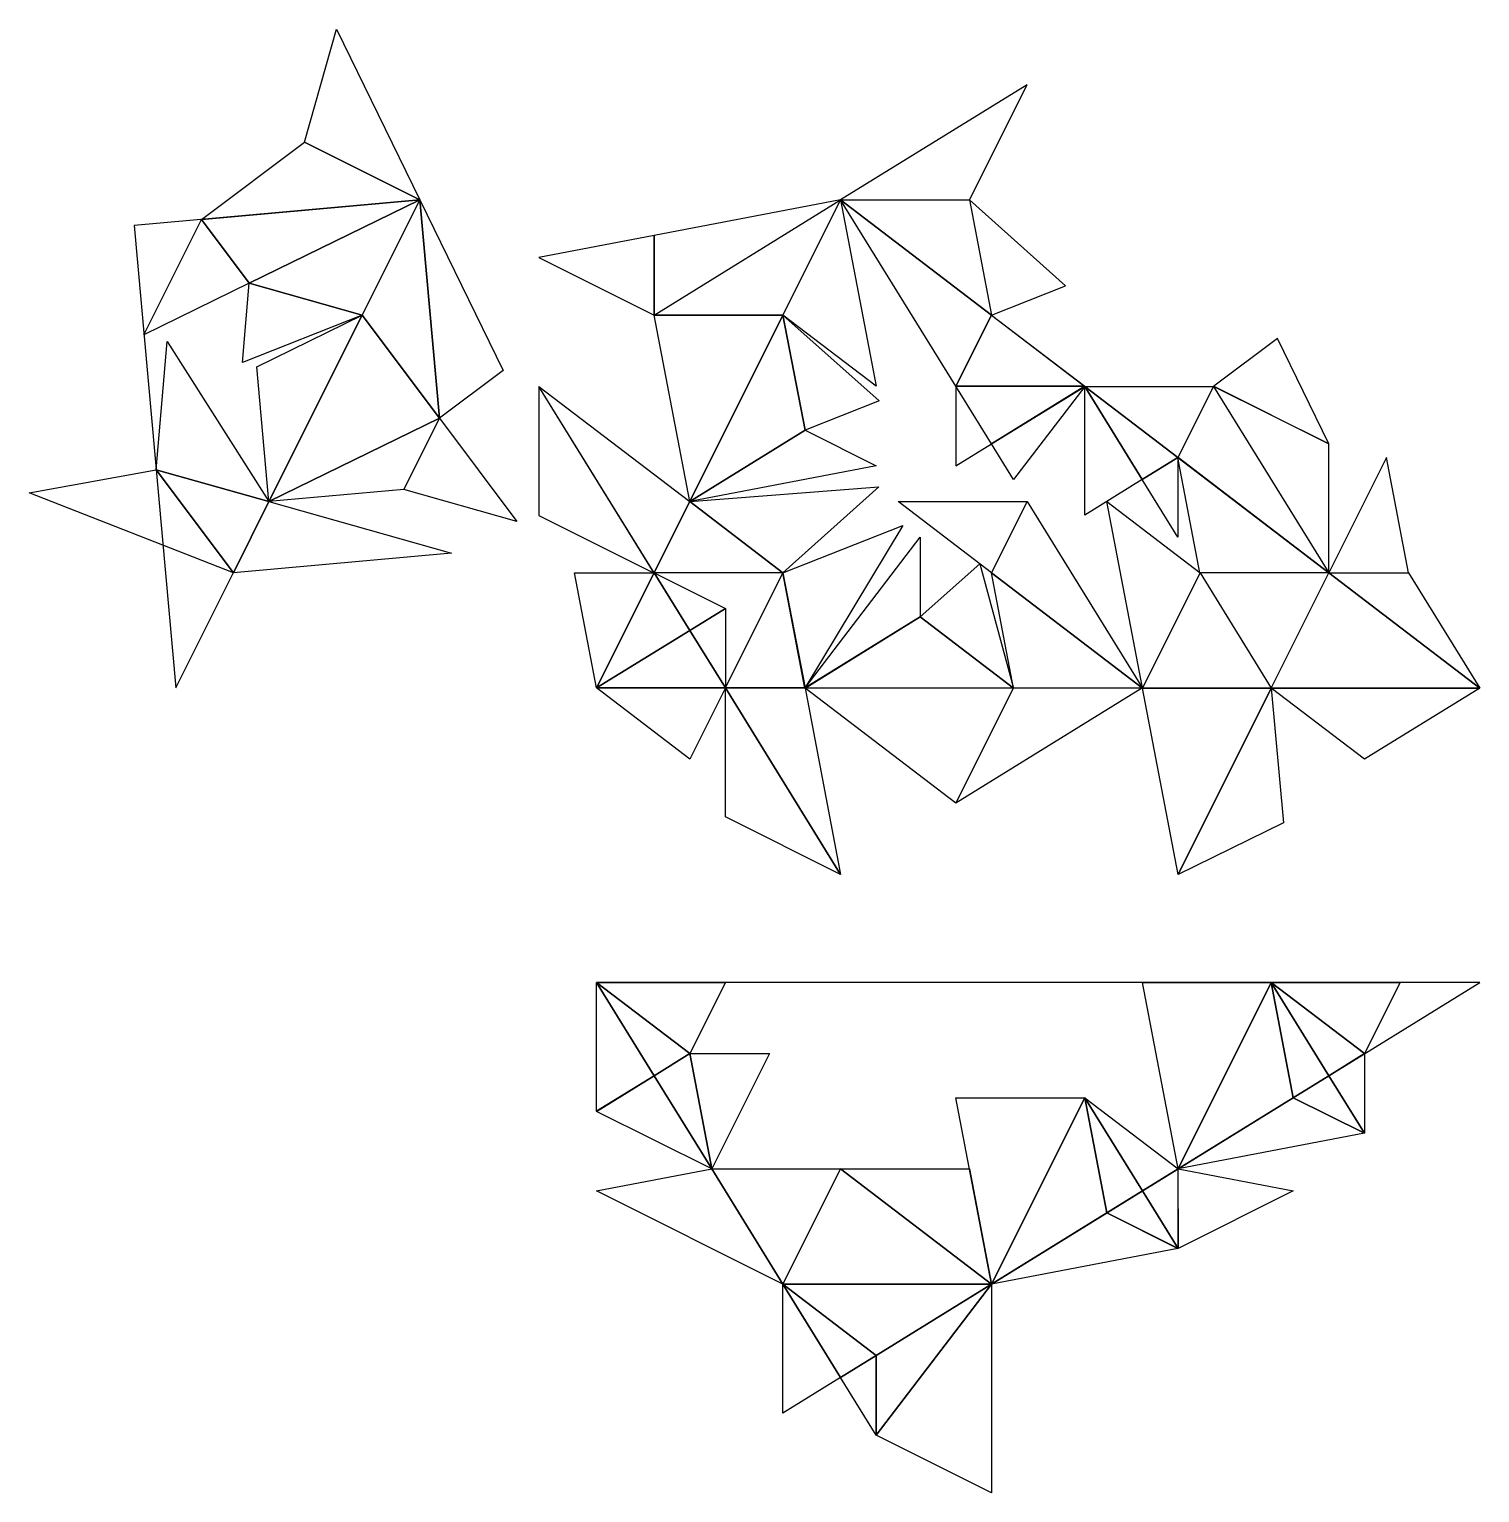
# Model space of a CAD drawing. Header units: inches. Extents: x -9.6 to 15, y -13.7 to 11.2.
import ezdxf

# ---------------------------------------------------------------- set-up
doc = ezdxf.new("R2010")
doc.units = ezdxf.units.IN
doc.header["$MEASUREMENT"] = 0
for name, color, linetype in [('218', 218, 'Continuous'), ('226', 226, 'Continuous'), ('231', 231, 'Continuous'), ('238', 238, 'Continuous'), ('247', 247, 'Continuous'), ('251', 251, 'Continuous'), ('6', 6, 'Continuous'), ('9', 9, 'Continuous')]:
    doc.layers.add(name, color=color, linetype=linetype)

msp = doc.modelspace()

# ---------------------------------------------------------------- linework, layer by layer
for points, elevation in [([(-3, 8.291), (-7.853, 7.854), (-7.144, 0.001), (-3, 8.291)], 0.001), ([(0.001, 0.001), (4.146, 8.291), (14.999, 0), (0.001, 0.001)], -0.001), ([(0.001, -4.999), (4.146, -11.707), (14.999, -5), (0.001, -4.999)], 0.001)]:
    msp.add_lwpolyline(points, dxfattribs=dict(elevation=elevation))

# ---------------------------------------------------------------- meshes
at = {"layer": '218', "color": 218}
mesh = msp.add_polyface(dxfattribs=at)
corners = [(3.167, -10.123, 0.001), (0.002, -8.536, 0.003), (1.96, -8.165, 0.002)]
mesh.append_faces([[corners[k] for k in face] for face in [(0, 1, 2, 2)]], dxfattribs={"color": 218})
mesh = msp.add_polyface(dxfattribs=at)
corners = [(3.167, -10.123, 0.001), (4.146, -8.166, 0.001), (1.957, -8.166, 0.001)]
mesh.append_faces([[corners[k] for k in face] for face in [(0, 2, 1, 1)]], dxfattribs={"color": 218})
mesh = msp.add_polyface(dxfattribs=at)
corners = [(3.167, -10.123, 0.001), (4.146, -8.166, 0.001), (6.707, -10.123, 0.001)]
mesh.append_faces([[corners[k] for k in face] for face in [(0, 1, 2, 2)]], dxfattribs={"color": 218})
mesh = msp.add_polyface(dxfattribs=at)
corners = [(4.146, -8.166, 0.001), (6.708, -10.123, 0.002), (6.334, -8.166, 0.003)]
mesh.append_faces([[corners[k] for k in face] for face in [(0, 2, 1, 1)]], dxfattribs={"color": 218})
at = {"layer": '226', "color": 226}
mesh = msp.add_polyface(dxfattribs=at)
corners = [(6.103, 5.125, 0), (8.292, 5.125, 0), (6.708, 6.335, 0)]
mesh.append_faces([[corners[k] for k in face] for face in [(0, 2, 1, 1)]], dxfattribs={"color": 226})
mesh = msp.add_polyface(dxfattribs=at)
corners = [(6.103, 5.125, 0), (6.103, 3.772, 0), (6.708, 4.146, 0.001)]
mesh.append_faces([[corners[k] for k in face] for face in [(0, 1, 2, 2)]], dxfattribs={"color": 226})
mesh = msp.add_polyface(dxfattribs=at)
corners = [(6.103, 5.125, 0), (8.292, 5.125, 0), (6.708, 4.146, 0)]
mesh.append_faces([[corners[k] for k in face] for face in [(0, 1, 2, 2)]], dxfattribs={"color": 226})
mesh = msp.add_polyface(dxfattribs=at)
corners = [(8.293, 5.123, 0.001), (7.082, 3.541, 0.001), (6.708, 4.146, 0)]
mesh.append_faces([[corners[k] for k in face] for face in [(0, 1, 2, 2)]], dxfattribs={"color": 226})
mesh = msp.add_polyface(dxfattribs=at)
corners = [(8.29, 5.123, 0), (9.874, 3.914, 0.001), (9.269, 3.54, 0.001)]
mesh.append_faces([[corners[k] for k in face] for face in [(0, 1, 2, 2)]], dxfattribs={"color": 226})
mesh = msp.add_polyface(dxfattribs=at)
corners = [(10.479, 5.123, 0.002), (8.291, 5.124, 0.003), (9.874, 3.914, 0.002)]
mesh.append_faces([[corners[k] for k in face] for face in [(0, 2, 1, 1)]], dxfattribs={"color": 226})
mesh = msp.add_polyface(dxfattribs=at)
corners = [(8.291, 2.935, 0.005), (8.291, 5.123, 0.001), (9.269, 3.54, 0.001)]
mesh.append_faces([[corners[k] for k in face] for face in [(0, 1, 2, 2)]], dxfattribs={"color": 226})
mesh = msp.add_polyface(dxfattribs=at)
corners = [(9.874, 2.561, 0.001), (9.874, 3.914, 0.001), (9.269, 3.54, 0.001)]
mesh.append_faces([[corners[k] for k in face] for face in [(0, 2, 1, 1)]], dxfattribs={"color": 226})
mesh = msp.add_polyface(dxfattribs=at)
corners = [(2.189, 0.001, 0), (2.188, 1.353, 0), (1.583, 0.979, 0)]
mesh.append_faces([[corners[k] for k in face] for face in [(0, 2, 1, 1)]], dxfattribs={"color": 226})
mesh = msp.add_polyface(dxfattribs=at)
corners = [(2.189, 0.001, 0), (0.001, 0.001, 0), (1.584, 0.979, 0)]
mesh.append_faces([[corners[k] for k in face] for face in [(0, 1, 2, 2)]], dxfattribs={"color": 226})
mesh = msp.add_polyface(dxfattribs=at)
corners = [(2.189, 0.001, 0), (0.001, 0.001, 0), (1.584, -1.209, 0)]
mesh.append_faces([[corners[k] for k in face] for face in [(0, 2, 1, 1)]], dxfattribs={"color": 226})
mesh = msp.add_polyface(dxfattribs=at)
corners = [(-0.001, -7.186, 0.001), (0.002, -4.998, 0), (0.979, -6.583, 0.001)]
mesh.append_faces([[corners[k] for k in face] for face in [(0, 1, 2, 2)]], dxfattribs={"color": 226})
mesh = msp.add_polyface(dxfattribs=at)
corners = [(0, -4.999, 0.001), (1.583, -6.209, 0.001), (0.979, -6.583, 0.001)]
mesh.append_faces([[corners[k] for k in face] for face in [(0, 1, 2, 2)]], dxfattribs={"color": 226})
mesh = msp.add_polyface(dxfattribs=at)
corners = [(2.189, -4.999, 0.001), (0.001, -4.998, 0.003), (1.583, -6.209, 0.001)]
mesh.append_faces([[corners[k] for k in face] for face in [(0, 2, 1, 1)]], dxfattribs={"color": 226})
mesh = msp.add_polyface(dxfattribs=at)
corners = [(13.647, -5, 0.001), (11.458, -5, 0.001), (13.042, -6.209, 0.001)]
mesh.append_faces([[corners[k] for k in face] for face in [(0, 2, 1, 1)]], dxfattribs={"color": 226})
mesh = msp.add_polyface(dxfattribs=at)
corners = [(11.458, -5, 0.001), (13.042, -6.209, 0.001), (12.437, -6.583, 0.001)]
mesh.append_faces([[corners[k] for k in face] for face in [(0, 1, 2, 2)]], dxfattribs={"color": 226})
mesh = msp.add_polyface(dxfattribs=at)
corners = [(1.957, -8.166, 0.001), (1.583, -6.209, 0.001), (0.979, -6.583, 0.001)]
mesh.append_faces([[corners[k] for k in face] for face in [(0, 2, 1, 1)]], dxfattribs={"color": 226})
mesh = msp.add_polyface(dxfattribs=at)
corners = [(2.936, -6.208, 0.001), (1.958, -8.166, 0.003), (1.583, -6.209, 0.001)]
mesh.append_faces([[corners[k] for k in face] for face in [(0, 1, 2, 2)]], dxfattribs={"color": 226})
mesh = msp.add_polyface(dxfattribs=at)
corners = [(13.041, -7.562, 0.002), (13.042, -6.209, 0.001), (12.437, -6.583, 0.001)]
mesh.append_faces([[corners[k] for k in face] for face in [(0, 2, 1, 1)]], dxfattribs={"color": 226})
mesh = msp.add_polyface(dxfattribs=at)
corners = [(0.001, -7.189, 0.001), (1.959, -8.165, 0), (0.979, -6.583, 0.001)]
mesh.append_faces([[corners[k] for k in face] for face in [(0, 2, 1, 1)]], dxfattribs={"color": 226})
mesh = msp.add_polyface(dxfattribs=at)
corners = [(8.291, -6.957, 0.001), (9.875, -8.166, 0.001), (9.27, -8.54, 0.001)]
mesh.append_faces([[corners[k] for k in face] for face in [(0, 1, 2, 2)]], dxfattribs={"color": 226})
mesh = msp.add_polyface(dxfattribs=at)
corners = [(9.876, -9.518, 0.001), (9.874, -8.166, 0.002), (9.27, -8.54, 0.001)]
mesh.append_faces([[corners[k] for k in face] for face in [(0, 2, 1, 1)]], dxfattribs={"color": 226})
mesh = msp.add_polyface(dxfattribs=at)
corners = [(9.876, -9.518, 0.002), (11.832, -8.538, 0.001), (9.875, -8.166, 0.002)]
mesh.append_faces([[corners[k] for k in face] for face in [(0, 2, 1, 1)]], dxfattribs={"color": 226})
mesh = msp.add_polyface(dxfattribs=at)
corners = [(3.167, -12.312, 0.001), (3.167, -10.123, 0.001), (4.146, -11.707, 0.001)]
mesh.append_faces([[corners[k] for k in face] for face in [(0, 1, 2, 2)]], dxfattribs={"color": 226})
mesh = msp.add_polyface(dxfattribs=at)
corners = [(3.167, -10.123, 0.001), (4.751, -11.333, 0.001), (4.146, -11.707, 0.001)]
mesh.append_faces([[corners[k] for k in face] for face in [(0, 1, 2, 2)]], dxfattribs={"color": 226})
mesh = msp.add_polyface(dxfattribs=at)
corners = [(4.751, -12.686, 0.001), (4.751, -11.333, 0.001), (4.146, -11.707, 0.001)]
mesh.append_faces([[corners[k] for k in face] for face in [(0, 2, 1, 1)]], dxfattribs={"color": 226})
at = {"layer": '231', "color": 231}
mesh = msp.add_polyface(dxfattribs=at)
corners = [(-4.416, 11.188, 0.002), (-3.001, 8.291, 0.001), (-4.958, 9.27, 0.001)]
mesh.append_faces([[corners[k] for k in face] for face in [(0, 1, 2, 2)]], dxfattribs={"color": 231})
mesh = msp.add_polyface(dxfattribs=at)
corners = [(7.314, 10.247, 0), (4.145, 8.293, 0), (6.334, 8.291, 0.001)]
mesh.append_faces([[corners[k] for k in face] for face in [(0, 1, 2, 2)]], dxfattribs={"color": 231})
mesh = msp.add_polyface(dxfattribs=at)
corners = [(-6.708, 7.957, 0.001), (-3, 8.291, 0.001), (-4.957, 9.27, 0.002)]
mesh.append_faces([[corners[k] for k in face] for face in [(0, 2, 1, 1)]], dxfattribs={"color": 231})
mesh = msp.add_polyface(dxfattribs=at)
corners = [(-6.708, 7.957, 0.001), (-5.896, 6.875, 0.001), (-3, 8.292, 0.002)]
mesh.append_faces([[corners[k] for k in face] for face in [(0, 2, 1, 1)]], dxfattribs={"color": 231})
mesh = msp.add_polyface(dxfattribs=at)
corners = [(-5.896, 6.875, 0.001), (-3, 8.291, 0.002), (-3.978, 6.334, 0.001)]
mesh.append_faces([[corners[k] for k in face] for face in [(0, 1, 2, 2)]], dxfattribs={"color": 231})
mesh = msp.add_polyface(dxfattribs=at)
corners = [(-2.666, 4.583, 0), (-2.999, 8.291, 0), (-3.978, 6.334, -0.001)]
mesh.append_faces([[corners[k] for k in face] for face in [(0, 2, 1, 1)]], dxfattribs={"color": 231})
mesh = msp.add_polyface(dxfattribs=at)
corners = [(-2.666, 4.583, 0.001), (-1.584, 5.394, 0.002), (-3, 8.291, 0.002)]
mesh.append_faces([[corners[k] for k in face] for face in [(0, 2, 1, 1)]], dxfattribs={"color": 231})
mesh = msp.add_polyface(dxfattribs=at)
corners = [(6.103, 5.125, 0), (6.708, 6.334, 0), (4.146, 8.292, 0)]
mesh.append_faces([[corners[k] for k in face] for face in [(0, 2, 1, 1)]], dxfattribs={"color": 231})
mesh = msp.add_polyface(dxfattribs=at)
corners = [(6.707, 6.333, 0.001), (4.146, 8.291, 0.001), (6.334, 8.291, 0)]
mesh.append_faces([[corners[k] for k in face] for face in [(0, 1, 2, 2)]], dxfattribs={"color": 231})
mesh = msp.add_polyface(dxfattribs=at)
corners = [(7.966, 6.832, 0), (6.709, 6.333, 0), (6.334, 8.29, 0)]
mesh.append_faces([[corners[k] for k in face] for face in [(0, 2, 1, 1)]], dxfattribs={"color": 231})
mesh = msp.add_polyface(dxfattribs=at)
corners = [(-6.708, 7.957, 0.001), (-5.896, 6.875, 0.001), (-7.686, 6, 0.001)]
mesh.append_faces([[corners[k] for k in face] for face in [(0, 1, 2, 2)]], dxfattribs={"color": 231})
mesh = msp.add_polyface(dxfattribs=at)
corners = [(-6.013, 5.528, 0.001), (-5.896, 6.875, 0.001), (-3.978, 6.334, 0.001)]
mesh.append_faces([[corners[k] for k in face] for face in [(0, 1, 2, 2)]], dxfattribs={"color": 231})
mesh = msp.add_polyface(dxfattribs=at)
corners = [(10.481, 5.125, 0.003), (11.563, 5.936, 0.003), (12.437, 4.145, 0.001)]
mesh.append_faces([[corners[k] for k in face] for face in [(0, 2, 1, 1)]], dxfattribs={"color": 231})
mesh = msp.add_polyface(dxfattribs=at)
corners = [(0.98, 1.958, 0.004), (1.583, 3.168, 0), (-0.98, 5.122, -0.001)]
mesh.append_faces([[corners[k] for k in face] for face in [(0, 2, 1, 1)]], dxfattribs={"color": 231})
mesh = msp.add_polyface(dxfattribs=at)
corners = [(0.979, 1.953, 0.002), (-0.979, 5.119, -0.002), (-0.978, 2.931, 0)]
mesh.append_faces([[corners[k] for k in face] for face in [(0, 1, 2, 2)]], dxfattribs={"color": 231})
mesh = msp.add_polyface(dxfattribs=at)
corners = [(10.479, 5.123, 0.002), (9.875, 3.914, 0.002), (12.436, 1.957, 0.002)]
mesh.append_faces([[corners[k] for k in face] for face in [(0, 2, 1, 1)]], dxfattribs={"color": 231})
mesh = msp.add_polyface(dxfattribs=at)
corners = [(10.479, 5.124, 0.002), (12.436, 1.958, 0.002), (12.436, 4.146, 0.002)]
mesh.append_faces([[corners[k] for k in face] for face in [(0, 1, 2, 2)]], dxfattribs={"color": 231})
mesh = msp.add_polyface(dxfattribs=at)
corners = [(9.874, 3.913, 0.001), (12.436, 1.957, 0.002), (10.248, 1.957, 0.001)]
mesh.append_faces([[corners[k] for k in face] for face in [(0, 1, 2, 2)]], dxfattribs={"color": 231})
mesh = msp.add_polyface(dxfattribs=at)
corners = [(1.583, 3.166, 0), (4.797, 3.417, 0), (3.167, 1.958, 0)]
mesh.append_faces([[corners[k] for k in face] for face in [(0, 1, 2, 2)]], dxfattribs={"color": 231})
mesh = msp.add_polyface(dxfattribs=at)
corners = [(0.979, 1.958, -0.001), (1.584, 3.167, 0), (3.167, 1.958, 0)]
mesh.append_faces([[corners[k] for k in face] for face in [(0, 1, 2, 2)]], dxfattribs={"color": 231})
mesh = msp.add_polyface(dxfattribs=at)
corners = [(7.313, 3.167, 0), (6.708, 1.957, 0), (5.125, 3.167, 0)]
mesh.append_faces([[corners[k] for k in face] for face in [(0, 1, 2, 2)]], dxfattribs={"color": 231})
mesh = msp.add_polyface(dxfattribs=at)
corners = [(7.313, 3.167, 0), (6.708, 1.957, 0), (9.271, 0, 0.002)]
mesh.append_faces([[corners[k] for k in face] for face in [(0, 2, 1, 1)]], dxfattribs={"color": 231})
mesh = msp.add_polyface(dxfattribs=at)
corners = [(6.708, 1.957, 0), (9.27, 0, 0), (7.082, 0, 0)]
mesh.append_faces([[corners[k] for k in face] for face in [(0, 1, 2, 2)]], dxfattribs={"color": 231})
mesh = msp.add_polyface(dxfattribs=at)
corners = [(6.104, -1.957, 0), (9.27, 0.001, 0.001), (7.082, 0.001, 0.001)]
mesh.append_faces([[corners[k] for k in face] for face in [(0, 2, 1, 1)]], dxfattribs={"color": 231})
at = {"layer": '238', "color": 238}
mesh = msp.add_polyface(dxfattribs=at)
corners = [(0.979, 1.958, 0.002), (0.001, 0.001, -0.001), (-0.373, 1.958, -0.001)]
mesh.append_faces([[corners[k] for k in face] for face in [(0, 1, 2, 2)]], dxfattribs={"color": 238})
mesh = msp.add_polyface(dxfattribs=at)
corners = [(0.979, 1.958, -0.001), (0.001, 0.001, -0.001), (1.584, 0.979, -0.001)]
mesh.append_faces([[corners[k] for k in face] for face in [(0, 2, 1, 1)]], dxfattribs={"color": 238})
mesh = msp.add_polyface(dxfattribs=at)
corners = [(0.978, 1.957, 0), (2.188, 1.353, 0), (1.583, 0.979, 0)]
mesh.append_faces([[corners[k] for k in face] for face in [(0, 1, 2, 2)]], dxfattribs={"color": 238})
mesh = msp.add_polyface(dxfattribs=at)
corners = [(11.458, -5, 0.001), (11.832, -6.957, 0.002), (12.437, -6.583, 0.001)]
mesh.append_faces([[corners[k] for k in face] for face in [(0, 2, 1, 1)]], dxfattribs={"color": 238})
mesh = msp.add_polyface(dxfattribs=at)
corners = [(13.042, -7.562, 0.002), (11.832, -6.957, 0.002), (12.437, -6.583, 0.001)]
mesh.append_faces([[corners[k] for k in face] for face in [(0, 1, 2, 2)]], dxfattribs={"color": 238})
mesh = msp.add_polyface(dxfattribs=at)
corners = [(8.291, -6.957, 0.001), (8.666, -8.914, 0.001), (9.27, -8.54, 0.001)]
mesh.append_faces([[corners[k] for k in face] for face in [(0, 2, 1, 1)]], dxfattribs={"color": 238})
mesh = msp.add_polyface(dxfattribs=at)
corners = [(9.875, -9.519, 0.001), (8.665, -8.914, 0.001), (9.27, -8.54, 0.001)]
mesh.append_faces([[corners[k] for k in face] for face in [(0, 1, 2, 2)]], dxfattribs={"color": 238})
at = {"layer": '247', "color": 247}
mesh = msp.add_polyface(dxfattribs=at)
corners = [(0.978, 6.334, 0), (0.979, 7.687, 0), (4.146, 8.291, 0.001)]
mesh.append_faces([[corners[k] for k in face] for face in [(0, 2, 1, 1)]], dxfattribs={"color": 247})
mesh = msp.add_polyface(dxfattribs=at)
corners = [(0.979, 6.334, 0), (4.146, 8.292, 0), (3.167, 6.335, 0)]
mesh.append_faces([[corners[k] for k in face] for face in [(0, 1, 2, 2)]], dxfattribs={"color": 247})
mesh = msp.add_polyface(dxfattribs=at)
corners = [(4.751, 5.125, 0), (4.146, 8.292, 0), (3.167, 6.335, 0)]
mesh.append_faces([[corners[k] for k in face] for face in [(0, 2, 1, 1)]], dxfattribs={"color": 247})
mesh = msp.add_polyface(dxfattribs=at)
corners = [(0.979, 6.334, 0), (0.979, 7.687, 0), (-0.978, 7.312, 0)]
mesh.append_faces([[corners[k] for k in face] for face in [(0, 1, 2, 2)]], dxfattribs={"color": 247})
mesh = msp.add_polyface(dxfattribs=at)
corners = [(-5.563, 3.167, 0), (-7.291, 5.888, 0), (-7.48, 3.708, 0)]
mesh.append_faces([[corners[k] for k in face] for face in [(0, 2, 1, 1)]], dxfattribs={"color": 247})
mesh = msp.add_polyface(dxfattribs=at)
corners = [(-6.167, 1.957, 0), (-9.633, 3.317, 0), (-7.48, 3.708, 0)]
mesh.append_faces([[corners[k] for k in face] for face in [(0, 1, 2, 2)]], dxfattribs={"color": 247})
mesh = msp.add_polyface(dxfattribs=at)
corners = [(-6.167, 1.957, 0), (-5.563, 3.167, 0), (-7.48, 3.708, 0)]
mesh.append_faces([[corners[k] for k in face] for face in [(0, 2, 1, 1)]], dxfattribs={"color": 247})
mesh = msp.add_polyface(dxfattribs=at)
corners = [(-6.167, 1.957, 0), (-5.562, 3.167, 0), (-2.46, 2.291, 0)]
mesh.append_faces([[corners[k] for k in face] for face in [(0, 1, 2, 2)]], dxfattribs={"color": 247})
mesh = msp.add_polyface(dxfattribs=at)
corners = [(3.54, 0, 0), (5.202, 2.763, 0), (3.167, 1.958, 0)]
mesh.append_faces([[corners[k] for k in face] for face in [(0, 2, 1, 1)]], dxfattribs={"color": 247})
mesh = msp.add_polyface(dxfattribs=at)
corners = [(2.189, 0.001, 0), (3.541, 0.001, 0), (3.167, 1.958, 0)]
mesh.append_faces([[corners[k] for k in face] for face in [(0, 2, 1, 1)]], dxfattribs={"color": 247})
mesh = msp.add_polyface(dxfattribs=at)
corners = [(2.189, 0.001, 0), (4.144, -3.167, 0), (2.188, -2.187, 0)]
mesh.append_faces([[corners[k] for k in face] for face in [(0, 1, 2, 2)]], dxfattribs={"color": 247})
mesh = msp.add_polyface(dxfattribs=at)
corners = [(2.189, 0.001, 0), (3.541, 0, 0.001), (4.144, -3.167, 0)]
mesh.append_faces([[corners[k] for k in face] for face in [(0, 1, 2, 2)]], dxfattribs={"color": 247})
at = {"layer": '251', "color": 251}
mesh = msp.add_polyface(dxfattribs=at)
corners = [(0.979, 6.335, 0), (3.167, 6.334, 0), (1.584, 3.168, 0.001)]
mesh.append_faces([[corners[k] for k in face] for face in [(0, 1, 2, 2)]], dxfattribs={"color": 251})
mesh = msp.add_polyface(dxfattribs=at)
corners = [(3.167, 6.335, 0), (1.584, 3.168, 0), (3.541, 4.377, 0)]
mesh.append_faces([[corners[k] for k in face] for face in [(0, 2, 1, 1)]], dxfattribs={"color": 251})
mesh = msp.add_polyface(dxfattribs=at)
corners = [(4.798, 4.876, 0), (3.167, 6.335, 0), (3.541, 4.377, 0)]
mesh.append_faces([[corners[k] for k in face] for face in [(0, 2, 1, 1)]], dxfattribs={"color": 251})
mesh = msp.add_polyface(dxfattribs=at)
corners = [(4.75, 3.772, 0), (1.583, 3.169, 0.001), (3.541, 4.377, 0)]
mesh.append_faces([[corners[k] for k in face] for face in [(0, 1, 2, 2)]], dxfattribs={"color": 251})
mesh = msp.add_polyface(dxfattribs=at)
corners = [(9.27, -4.999, 0.001), (11.458, -5, 0.001), (9.875, -8.166, 0.002)]
mesh.append_faces([[corners[k] for k in face] for face in [(0, 1, 2, 2)]], dxfattribs={"color": 251})
mesh = msp.add_polyface(dxfattribs=at)
corners = [(11.458, -5, 0.001), (9.875, -8.166, 0.002), (11.832, -6.957, 0.002)]
mesh.append_faces([[corners[k] for k in face] for face in [(0, 2, 1, 1)]], dxfattribs={"color": 251})
mesh = msp.add_polyface(dxfattribs=at)
corners = [(6.103, -6.957, 0.002), (8.291, -6.957, 0.001), (6.708, -10.123, 0.004)]
mesh.append_faces([[corners[k] for k in face] for face in [(0, 1, 2, 2)]], dxfattribs={"color": 251})
mesh = msp.add_polyface(dxfattribs=at)
corners = [(8.291, -6.957, 0.001), (6.709, -10.124, 0.002), (8.665, -8.914, 0.001)]
mesh.append_faces([[corners[k] for k in face] for face in [(0, 2, 1, 1)]], dxfattribs={"color": 251})
mesh = msp.add_polyface(dxfattribs=at)
corners = [(13.042, -7.562, 0.002), (9.875, -8.166, 0.002), (11.832, -6.957, 0.002)]
mesh.append_faces([[corners[k] for k in face] for face in [(0, 1, 2, 2)]], dxfattribs={"color": 251})
mesh = msp.add_polyface(dxfattribs=at)
corners = [(9.874, -9.519, 0.001), (6.708, -10.122, 0.005), (8.665, -8.914, 0.001)]
mesh.append_faces([[corners[k] for k in face] for face in [(0, 1, 2, 2)]], dxfattribs={"color": 251})
at = {"layer": '6', "color": 6}
mesh = msp.add_polyface(dxfattribs=at)
corners = [(9.27, 0.001, 0.002), (8.666, 3.167, 0.001), (10.249, 1.957, 0.001)]
mesh.append_faces([[corners[k] for k in face] for face in [(0, 1, 2, 2)]], dxfattribs={"color": 6})
mesh = msp.add_polyface(dxfattribs=at)
corners = [(11.458, 0, 0.001), (9.271, 0, 0.001), (10.249, 1.957, 0.001)]
mesh.append_faces([[corners[k] for k in face] for face in [(0, 1, 2, 2)]], dxfattribs={"color": 6})
mesh = msp.add_polyface(dxfattribs=at)
corners = [(11.458, 0, 0.001), (9.271, 0, 0.001), (9.875, -3.166, 0.001)]
mesh.append_faces([[corners[k] for k in face] for face in [(0, 2, 1, 1)]], dxfattribs={"color": 6})
mesh = msp.add_polyface(dxfattribs=at)
corners = [(11.458, 0, 0.001), (9.875, -3.166, 0.001), (11.665, -2.291, 0)]
mesh.append_faces([[corners[k] for k in face] for face in [(0, 2, 1, 1)]], dxfattribs={"color": 6})
at = {"layer": '9', "color": 9}
mesh = msp.add_polyface(dxfattribs=at)
corners = [(-3.978, 6.334, 0.001), (-5.562, 3.167, 0), (-5.769, 5.458, 0.001)]
mesh.append_faces([[corners[k] for k in face] for face in [(0, 1, 2, 2)]], dxfattribs={"color": 9})
mesh = msp.add_polyface(dxfattribs=at)
corners = [(-2.666, 4.583, 0), (-3.978, 6.334, 0), (-5.562, 3.167, -0.001)]
mesh.append_faces([[corners[k] for k in face] for face in [(0, 2, 1, 1)]], dxfattribs={"color": 9})
mesh = msp.add_polyface(dxfattribs=at)
corners = [(-2.666, 4.583, 0.001), (-5.563, 3.167, 0.001), (-3.271, 3.373, 0.001)]
mesh.append_faces([[corners[k] for k in face] for face in [(0, 2, 1, 1)]], dxfattribs={"color": 9})
mesh = msp.add_polyface(dxfattribs=at)
corners = [(-2.666, 4.582, 0.001), (-1.353, 2.831, 0.001), (-3.271, 3.373, 0.001)]
mesh.append_faces([[corners[k] for k in face] for face in [(0, 1, 2, 2)]], dxfattribs={"color": 9})
mesh = msp.add_polyface(dxfattribs=at)
corners = [(12.437, 1.956, 0.001), (13.414, 3.914, 0.001), (13.789, 1.957, 0.001)]
mesh.append_faces([[corners[k] for k in face] for face in [(0, 2, 1, 1)]], dxfattribs={"color": 9})
mesh = msp.add_polyface(dxfattribs=at)
corners = [(5.499, 2.562, 0), (3.541, 0.001, 0), (5.499, 1.21, 0)]
mesh.append_faces([[corners[k] for k in face] for face in [(0, 2, 1, 1)]], dxfattribs={"color": 9})
mesh = msp.add_polyface(dxfattribs=at)
corners = [(6.507, 2.111, 0), (7.082, 0, 0.001), (5.499, 1.21, 0)]
mesh.append_faces([[corners[k] for k in face] for face in [(0, 1, 2, 2)]], dxfattribs={"color": 9})
mesh = msp.add_polyface(dxfattribs=at)
corners = [(12.437, 1.957, 0.001), (14.999, 0, 0.001), (11.458, 0, 0.001)]
mesh.append_faces([[corners[k] for k in face] for face in [(0, 1, 2, 2)]], dxfattribs={"color": 9})
mesh = msp.add_polyface(dxfattribs=at)
corners = [(12.437, 1.957, 0.001), (13.789, 1.957, 0.001), (14.999, 0, 0.001)]
mesh.append_faces([[corners[k] for k in face] for face in [(0, 1, 2, 2)]], dxfattribs={"color": 9})
mesh = msp.add_polyface(dxfattribs=at)
corners = [(7.082, 0, 0), (3.541, 0, 0), (5.499, 1.21, 0)]
mesh.append_faces([[corners[k] for k in face] for face in [(0, 1, 2, 2)]], dxfattribs={"color": 9})
mesh = msp.add_polyface(dxfattribs=at)
corners = [(6.104, -1.957, 0), (7.082, 0.001, 0.001), (3.541, 0, 0)]
mesh.append_faces([[corners[k] for k in face] for face in [(0, 2, 1, 1)]], dxfattribs={"color": 9})
mesh = msp.add_polyface(dxfattribs=at)
corners = [(11.458, 0, 0.001), (14.999, 0, 0.001), (13.042, -1.209, 0.001)]
mesh.append_faces([[corners[k] for k in face] for face in [(0, 1, 2, 2)]], dxfattribs={"color": 9})
mesh = msp.add_polyface(dxfattribs=at)
corners = [(3.167, -10.123, 0.001), (6.708, -10.123, 0.001), (4.751, -11.333, 0.001)]
mesh.append_faces([[corners[k] for k in face] for face in [(0, 1, 2, 2)]], dxfattribs={"color": 9})
mesh = msp.add_polyface(dxfattribs=at)
corners = [(4.75, -12.686, 0.001), (6.708, -13.666, 0.001), (6.709, -10.124, 0.004)]
mesh.append_faces([[corners[k] for k in face] for face in [(0, 2, 1, 1)]], dxfattribs={"color": 9})
mesh = msp.add_polyface(dxfattribs=at)
corners = [(4.751, -12.686, 0.001), (6.708, -10.123, 0.003), (4.751, -11.333, 0.001)]
mesh.append_faces([[corners[k] for k in face] for face in [(0, 2, 1, 1)]], dxfattribs={"color": 9})

doc.saveas('drawing.dxf')
